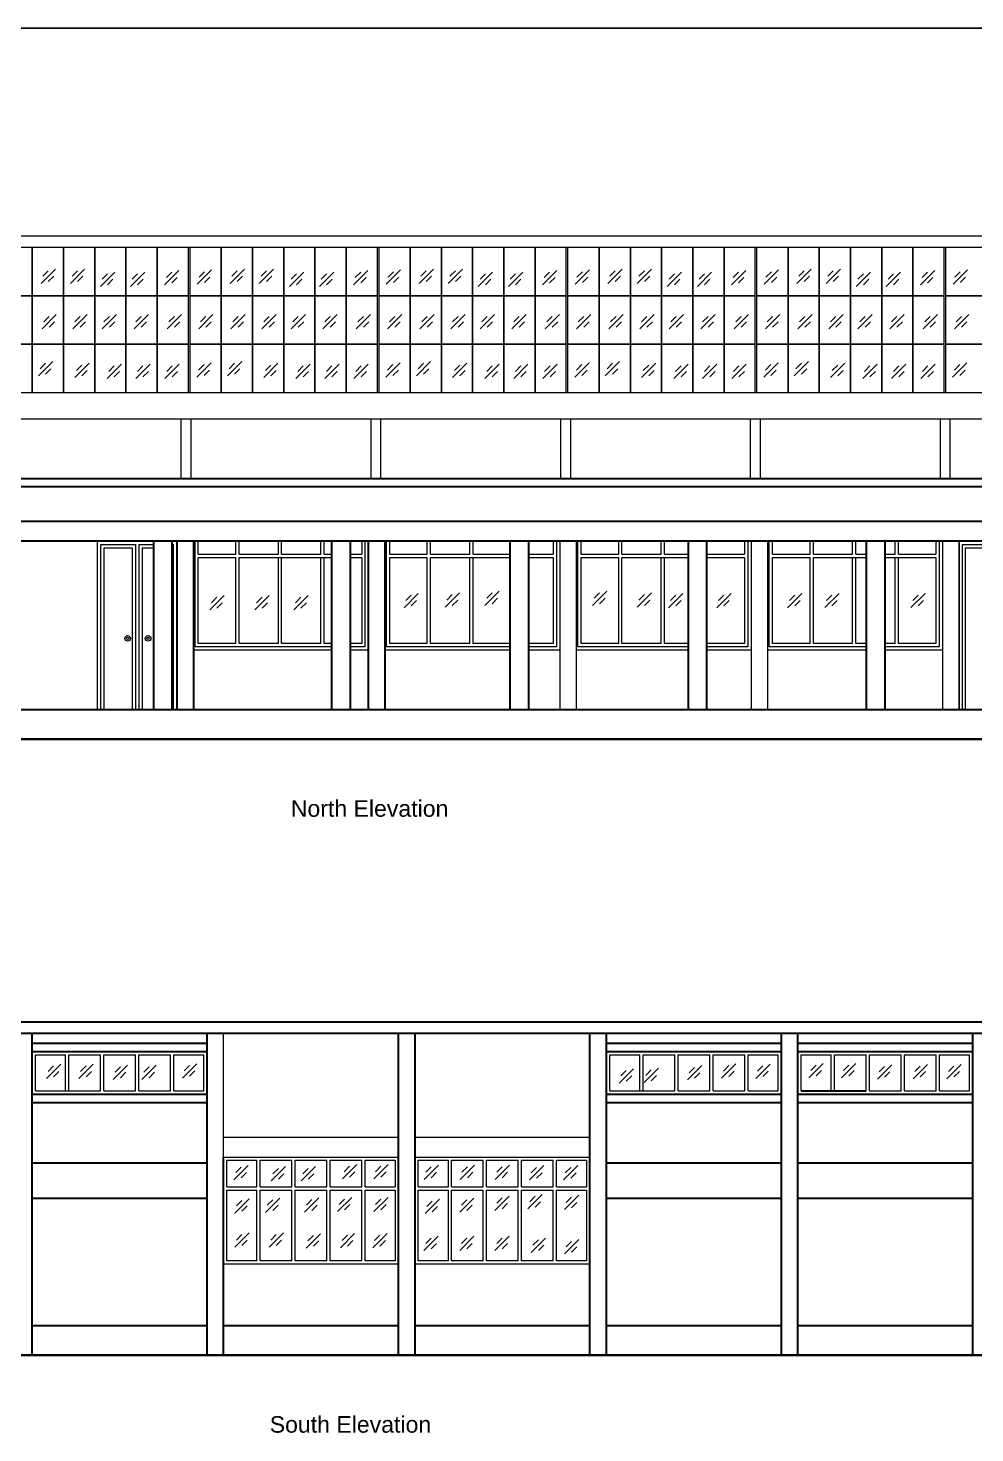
# Model space of a CAD drawing. Header units: inches. Extents: x -6800 to 96653, y -25814 to 17379.
# Drawn here: x 64128 to 64702, y 9763 to 10615 of the extents above; entities that cross this region are included whole.
import ezdxf

# ---------------------------------------------------------------- set-up
doc = ezdxf.new("R2010")
doc.units = ezdxf.units.IN
doc.header["$MEASUREMENT"] = 0
for name, color, linetype, lineweight in [('chajja elev', 4, 'Continuous', 20), ('Column', 101, 'Continuous', 30), ('Door ele', 20, 'Continuous', 15), ('ele back', 51, 'Continuous', 15), ('ele front', 30, 'Continuous', 30), ('Glass Panal', 200, 'Continuous', 25), ('Ground level', 210, 'Continuous', 35), ('Opening elevation', 130, 'Continuous', 9), ('text', 31, 'Continuous', 13), ('Wall', 90, 'Continuous', 30), ('Win ele', 211, 'Continuous', 15)]:
    doc.layers.add(name, color=color, linetype=linetype, lineweight=lineweight)
doc.styles.get("Standard").update_dxf_attribs({"font": 'arial.ttf'})

msp = doc.modelspace()

# ---------------------------------------------------------------- linework, layer by layer
at = {"transparency": 33554651}
msp.add_line((63499.65, 10614.65), (65875.65, 10614.65), dxfattribs=at)
at = {"layer": 'chajja elev', "transparency": 33554687}
for p, q in [((64246.29, 9942.65), (64352.29, 9942.65)), ((64246.29, 9930.65), (64246.29, 9942.65)), ((64362.29, 9942.65), (64468.29, 9942.65)), ((64246.29, 9930.65), (64352.29, 9930.65)), ((64362.29, 9930.65), (64468.29, 9930.65))]:
    msp.add_line(p, q, dxfattribs=at)
at = {"layer": 'Column', "transparency": 33554687}
for p, q in [((64217.97, 10303.83), (64217.97, 10201.83)), ((64227.97, 10303.83), (64227.97, 10201.83)), ((64333.97, 10303.83), (64333.97, 10201.83)), ((64343.97, 10303.83), (64343.97, 10201.83)), ((64539.22, 10295.83), (64539.22, 10303.83)), ((64539.22, 10241.83), (64539.22, 10293.83)), ((64130.29, 9810.65), (64130.29, 10005.65)), ((64236.29, 9810.65), (64236.29, 10005.65)), ((64352.29, 9942.65), (64352.29, 10005.65)), ((64362.29, 9942.65), (64362.29, 10005.65)), ((64468.29, 9942.65), (64468.29, 10005.65)), ((64478.29, 9810.65), (64478.29, 10005.65)), ((64584.29, 9810.65), (64584.29, 10005.65)), ((64594.29, 9810.65), (64594.29, 10005.65)), ((64700.29, 9810.65), (64700.29, 10005.65)), ((64352.29, 9930.65), (64352.29, 9942.65)), ((64362.29, 9930.65), (64362.29, 9942.65)), ((64468.29, 9930.65), (64468.29, 9942.65)), ((64246.29, 9810.65), (64246.29, 9930.65)), ((64352.29, 9810.65), (64352.29, 9930.65)), ((64362.29, 9810.65), (64362.29, 9930.65)), ((64468.29, 9810.65), (64468.29, 9930.65))]:
    msp.add_line(p, q, dxfattribs=at)
for points in [[(64203.97, 10201.83), (64203.97, 10303.83)], [(64214.97, 10303.83), (64214.97, 10201.83)], [(64311.97, 10201.83), (64311.97, 10303.83)], [(64322.97, 10303.83), (64322.97, 10201.83)], [(64419.97, 10201.83), (64419.97, 10303.83)], [(64430.97, 10303.83), (64430.97, 10201.83)], [(64527.97, 10201.83), (64527.97, 10303.83)], [(64538.97, 10303.83), (64538.97, 10201.83)], [(64635.97, 10201.83), (64635.97, 10303.83)], [(64646.97, 10303.83), (64646.97, 10201.83)]]:
    msp.add_lwpolyline(points, dxfattribs=at)
at = {"layer": 'Door ele', "transparency": 33554687}
for p, q in [((64169.97, 10201.83), (64169.97, 10303.83)), ((64171.97, 10201.83), (64171.97, 10301.83)), ((64171.97, 10301.83), (64192.97, 10301.83)), ((64173.97, 10201.83), (64173.97, 10299.83)), ((64173.97, 10299.83), (64190.97, 10299.83)), ((64190.97, 10299.83), (64190.97, 10201.83)), ((64192.97, 10301.83), (64192.97, 10201.83)), ((64194.97, 10301.83), (64203.97, 10301.83)), ((64194.97, 10301.83), (64194.97, 10201.83)), ((64196.97, 10299.83), (64203.97, 10299.83)), ((64196.97, 10299.83), (64196.97, 10201.83)), ((64214.97, 10301.83), (64215.97, 10301.83)), ((64215.97, 10201.83), (64215.97, 10301.83)), ((64217.97, 10201.83), (64217.97, 10303.83)), ((64691.97, 10201.83), (64691.97, 10303.83)), ((64693.97, 10201.83), (64693.97, 10301.83)), ((64693.97, 10301.83), (64714.97, 10301.83)), ((64695.97, 10201.83), (64695.97, 10299.83)), ((64695.97, 10299.83), (64712.97, 10299.83))]:
    msp.add_line(p, q, dxfattribs=at)
for centre, radius in [((64188.15, 10244.9), 1.71), ((64188.15, 10244.9), 0.709), ((64200.54, 10244.9), 1.71), ((64200.54, 10244.9), 0.709)]:
    msp.add_circle(centre, radius, dxfattribs=at)
at = {"layer": 'ele back', "transparency": 33554641}
for p, q in [((63973.97, 10488.83), (64935.97, 10488.83)), ((63973.97, 10481.83), (64935.97, 10481.83)), ((64224.97, 10393.83), (64224.97, 10481.83)), ((64225.97, 10393.83), (64225.97, 10481.83)), ((64339.47, 10393.83), (64339.47, 10481.83)), ((64340.47, 10393.83), (64340.47, 10481.83)), ((64453.97, 10393.83), (64453.97, 10481.83)), ((64454.97, 10393.83), (64454.97, 10481.83)), ((64568.47, 10393.83), (64568.47, 10481.83)), ((64569.47, 10393.83), (64569.47, 10481.83)), ((64682.97, 10393.83), (64682.97, 10481.83)), ((64683.97, 10393.83), (64683.97, 10481.83)), ((64110.47, 10393.83), (64912.97, 10393.83)), ((63996.97, 10377.83), (64912.97, 10377.83)), ((64220.47, 10377.83), (64220.47, 10341.83)), ((64226.47, 10377.83), (64226.47, 10341.83)), ((64335.47, 10377.83), (64335.47, 10341.83)), ((64341.47, 10377.83), (64341.47, 10341.83)), ((64450.47, 10377.83), (64450.47, 10341.83)), ((64456.47, 10377.83), (64456.47, 10341.83)), ((64565.47, 10377.83), (64565.47, 10341.83)), ((64571.47, 10377.83), (64571.47, 10341.83)), ((64680.47, 10377.83), (64680.47, 10341.83)), ((64686.47, 10377.83), (64686.47, 10341.83))]:
    msp.add_line(p, q, dxfattribs=at)
at = {"layer": 'ele front', "transparency": 33554687}
for p, q in [((63756.97, 10341.83), (65083.97, 10341.83)), ((63756.97, 10336.83), (65083.97, 10336.83)), ((63761.97, 10201.83), (65078.97, 10201.83)), ((63876.29, 10012.65), (64838.29, 10012.65)), ((63876.29, 10005.65), (64838.29, 10005.65)), ((64130.29, 9999.65), (64236.29, 9999.65)), ((64130.29, 9994.65), (64236.29, 9994.65)), ((64478.29, 9999.65), (64584.29, 9999.65)), ((64478.29, 9994.65), (64584.29, 9994.65)), ((64594.29, 9999.65), (64700.29, 9999.65)), ((64594.29, 9994.65), (64700.29, 9994.65)), ((64130.29, 9968.65), (64236.29, 9968.65)), ((64478.29, 9968.65), (64584.29, 9968.65)), ((64594.29, 9968.65), (64700.29, 9968.65)), ((64596.29, 9970.65), (64635.69, 9970.65)), ((64130.29, 9963.65), (64236.29, 9963.65)), ((64478.29, 9963.65), (64584.29, 9963.65)), ((64594.29, 9963.65), (64700.29, 9963.65)), ((64130.29, 9927.05), (64236.29, 9927.05)), ((64478.29, 9927.05), (64584.29, 9927.05)), ((64594.29, 9927.05), (64700.29, 9927.05)), ((64130.29, 9905.65), (64236.29, 9905.65)), ((64478.29, 9905.65), (64584.29, 9905.65)), ((64594.29, 9905.65), (64700.29, 9905.65))]:
    msp.add_line(p, q, dxfattribs=at)
msp.add_lwpolyline([(63761.97, 10315.83), (65078.97, 10315.83), (65078.97, 10303.83), (63761.97, 10303.83)], close=True, dxfattribs=at)
at = {"layer": 'Glass Panal', "lineweight": 25, "transparency": 33554687}
for p, q in [((64130.38, 10393.83), (64130.38, 10481.83)), ((64149.3, 10393.83), (64149.3, 10481.83)), ((64168.22, 10393.83), (64168.22, 10481.83)), ((64187.13, 10393.83), (64187.13, 10481.83)), ((64206.05, 10393.83), (64206.05, 10481.83)), ((64244.88, 10393.83), (64244.88, 10481.83)), ((64263.8, 10393.83), (64263.8, 10481.83)), ((64282.72, 10393.83), (64282.72, 10481.83)), ((64301.63, 10393.83), (64301.63, 10481.83)), ((64320.55, 10393.83), (64320.55, 10481.83)), ((64359.38, 10393.83), (64359.38, 10481.83)), ((64378.3, 10393.83), (64378.3, 10481.83)), ((64397.22, 10393.83), (64397.22, 10481.83)), ((64416.13, 10393.83), (64416.13, 10481.83)), ((64435.05, 10393.83), (64435.05, 10481.83)), ((64473.88, 10393.83), (64473.88, 10481.83)), ((64492.8, 10393.83), (64492.8, 10481.83)), ((64511.72, 10393.83), (64511.72, 10481.83)), ((64530.63, 10393.83), (64530.63, 10481.83)), ((64549.55, 10393.83), (64549.55, 10481.83)), ((64588.38, 10393.83), (64588.38, 10481.83)), ((64607.3, 10393.83), (64607.3, 10481.83)), ((64626.22, 10393.83), (64626.22, 10481.83)), ((64645.13, 10393.83), (64645.13, 10481.83)), ((64664.05, 10393.83), (64664.05, 10481.83)), ((64111.47, 10452.5), (64224.97, 10452.5)), ((64225.97, 10452.5), (64339.47, 10452.5)), ((64340.47, 10452.5), (64453.97, 10452.5)), ((64454.97, 10452.5), (64568.47, 10452.5)), ((64569.47, 10452.5), (64682.97, 10452.5)), ((64683.97, 10452.5), (64797.47, 10452.5)), ((64111.47, 10423.16), (64224.97, 10423.16)), ((64225.97, 10423.16), (64339.47, 10423.16)), ((64340.47, 10423.16), (64453.97, 10423.16)), ((64454.97, 10423.16), (64568.47, 10423.16)), ((64569.47, 10423.16), (64682.97, 10423.16)), ((64683.97, 10423.16), (64797.47, 10423.16))]:
    msp.add_line(p, q, dxfattribs=at)
at = {"layer": 'Ground level', "transparency": 33554687}
for p, q in [((65108.97, 10183.83), (63731.97, 10183.83)), ((63771.29, 9810.65), (64943.29, 9810.65))]:
    msp.add_line(p, q, dxfattribs=at)
at = {"layer": 'Opening elevation', "lineweight": 5, "transparency": 33554526}
for p, q in [((64135.72, 10459.97), (64144.4, 10468.65)), ((64136.79, 10464.31), (64140.06, 10467.58)), ((64140.06, 10461.04), (64143.33, 10464.31)), ((64153.42, 10459.97), (64162.09, 10468.65)), ((64154.49, 10464.31), (64157.76, 10467.58)), ((64157.76, 10461.04), (64161.02, 10464.31)), ((64171.66, 10458.1), (64180.33, 10466.77)), ((64172.72, 10462.44), (64175.99, 10465.7)), ((64175.99, 10459.17), (64179.26, 10462.44)), ((64189.89, 10458.1), (64198.56, 10466.77)), ((64190.96, 10462.44), (64194.22, 10465.7)), ((64194.22, 10459.17), (64197.49, 10462.44)), ((64210.54, 10459.17), (64219.21, 10467.84)), ((64211.6, 10463.51), (64214.87, 10466.77)), ((64214.87, 10460.24), (64218.14, 10463.51)), ((64230.38, 10459.44), (64239.05, 10468.11)), ((64231.45, 10463.77), (64234.72, 10467.04)), ((64234.72, 10460.51), (64237.98, 10463.77)), ((64250.22, 10459.97), (64258.9, 10468.65)), ((64251.29, 10464.31), (64254.56, 10467.58)), ((64254.56, 10461.04), (64257.83, 10464.31)), ((64267.92, 10459.97), (64276.59, 10468.65)), ((64268.99, 10464.31), (64272.26, 10467.58)), ((64272.26, 10461.04), (64275.52, 10464.31)), ((64286.16, 10458.1), (64294.83, 10466.77)), ((64287.22, 10462.44), (64290.49, 10465.7)), ((64290.49, 10459.17), (64293.76, 10462.44)), ((64304.39, 10458.1), (64313.06, 10466.77)), ((64305.46, 10462.44), (64308.72, 10465.7)), ((64308.72, 10459.17), (64311.99, 10462.44)), ((64325.04, 10459.17), (64333.71, 10467.84)), ((64326.1, 10463.51), (64329.37, 10466.77)), ((64329.37, 10460.24), (64332.64, 10463.51)), ((64344.88, 10459.44), (64353.55, 10468.11)), ((64345.95, 10463.77), (64349.22, 10467.04)), ((64349.22, 10460.51), (64352.48, 10463.77)), ((64364.72, 10459.97), (64373.4, 10468.65)), ((64365.79, 10464.31), (64369.06, 10467.58)), ((64369.06, 10461.04), (64372.33, 10464.31)), ((64382.42, 10459.97), (64391.09, 10468.65)), ((64383.49, 10464.31), (64386.76, 10467.58)), ((64386.76, 10461.04), (64390.02, 10464.31)), ((64400.66, 10458.1), (64409.33, 10466.77)), ((64401.72, 10462.44), (64404.99, 10465.7)), ((64404.99, 10459.17), (64408.26, 10462.44)), ((64418.89, 10458.1), (64427.56, 10466.77)), ((64419.96, 10462.44), (64423.22, 10465.7)), ((64423.22, 10459.17), (64426.49, 10462.44)), ((64439.54, 10459.17), (64448.21, 10467.84)), ((64440.6, 10463.51), (64443.87, 10466.77)), ((64443.87, 10460.24), (64447.14, 10463.51)), ((64459.38, 10459.44), (64468.05, 10468.11)), ((64460.45, 10463.77), (64463.72, 10467.04)), ((64463.72, 10460.51), (64466.98, 10463.77)), ((64479.22, 10459.97), (64487.9, 10468.65)), ((64480.29, 10464.31), (64483.56, 10467.58)), ((64483.56, 10461.04), (64486.83, 10464.31)), ((64496.92, 10459.97), (64505.59, 10468.65)), ((64497.99, 10464.31), (64501.26, 10467.58)), ((64501.26, 10461.04), (64504.52, 10464.31)), ((64515.16, 10458.1), (64523.83, 10466.77)), ((64516.22, 10462.44), (64519.49, 10465.7)), ((64519.49, 10459.17), (64522.76, 10462.44)), ((64533.39, 10458.1), (64542.06, 10466.77)), ((64534.46, 10462.44), (64537.72, 10465.7)), ((64537.72, 10459.17), (64540.99, 10462.44)), ((64554.04, 10459.17), (64562.71, 10467.84)), ((64555.1, 10463.51), (64558.37, 10466.77)), ((64558.37, 10460.24), (64561.64, 10463.51)), ((64573.88, 10459.44), (64582.55, 10468.11)), ((64574.95, 10463.77), (64578.22, 10467.04)), ((64578.22, 10460.51), (64581.48, 10463.77)), ((64593.72, 10459.97), (64602.4, 10468.65)), ((64594.79, 10464.31), (64598.06, 10467.58)), ((64598.06, 10461.04), (64601.33, 10464.31)), ((64611.42, 10459.97), (64620.09, 10468.65)), ((64612.49, 10464.31), (64615.76, 10467.58)), ((64615.76, 10461.04), (64619.02, 10464.31)), ((64629.66, 10458.1), (64638.33, 10466.77)), ((64630.72, 10462.44), (64633.99, 10465.7)), ((64633.99, 10459.17), (64637.26, 10462.44)), ((64647.89, 10458.1), (64656.56, 10466.77)), ((64648.96, 10462.44), (64652.22, 10465.7)), ((64652.22, 10459.17), (64655.49, 10462.44)), ((64668.54, 10459.17), (64677.21, 10467.84)), ((64669.6, 10463.51), (64672.87, 10466.77)), ((64672.87, 10460.24), (64676.14, 10463.51)), ((64688.38, 10459.44), (64697.05, 10468.11)), ((64689.45, 10463.77), (64692.72, 10467.04)), ((64692.72, 10460.51), (64695.98, 10463.77)), ((64136.26, 10432.38), (64144.93, 10441.05)), ((64137.33, 10436.71), (64140.6, 10439.98)), ((64140.6, 10433.45), (64143.86, 10436.71)), ((64155.03, 10432.38), (64163.7, 10441.05)), ((64156.1, 10436.71), (64159.37, 10439.98)), ((64159.37, 10433.45), (64162.63, 10436.71)), ((64172.73, 10432.38), (64181.4, 10441.05)), ((64173.8, 10436.71), (64177.06, 10439.98)), ((64177.06, 10433.45), (64180.33, 10436.71)), ((64192.03, 10432.38), (64200.71, 10441.05)), ((64193.1, 10436.71), (64196.37, 10439.98)), ((64196.37, 10433.45), (64199.64, 10436.71)), ((64212.15, 10432.38), (64220.82, 10441.05)), ((64213.21, 10436.71), (64216.48, 10439.98)), ((64216.48, 10433.45), (64219.75, 10436.71)), ((64231.19, 10432.38), (64239.86, 10441.05)), ((64232.26, 10436.71), (64235.52, 10439.98)), ((64235.52, 10433.45), (64238.79, 10436.71)), ((64250.76, 10432.38), (64259.43, 10441.05)), ((64251.83, 10436.71), (64255.1, 10439.98)), ((64255.1, 10433.45), (64258.36, 10436.71)), ((64269.53, 10432.38), (64278.2, 10441.05)), ((64270.6, 10436.71), (64273.87, 10439.98)), ((64273.87, 10433.45), (64277.13, 10436.71)), ((64287.23, 10432.38), (64295.9, 10441.05)), ((64288.3, 10436.71), (64291.56, 10439.98)), ((64291.56, 10433.45), (64294.83, 10436.71)), ((64306.53, 10432.38), (64315.21, 10441.05)), ((64307.6, 10436.71), (64310.87, 10439.98)), ((64310.87, 10433.45), (64314.14, 10436.71)), ((64326.65, 10432.38), (64335.32, 10441.05)), ((64327.71, 10436.71), (64330.98, 10439.98)), ((64330.98, 10433.45), (64334.25, 10436.71)), ((64345.69, 10432.38), (64354.36, 10441.05)), ((64346.76, 10436.71), (64350.02, 10439.98)), ((64350.02, 10433.45), (64353.29, 10436.71)), ((64365.26, 10432.38), (64373.93, 10441.05)), ((64366.33, 10436.71), (64369.6, 10439.98)), ((64369.6, 10433.45), (64372.86, 10436.71)), ((64384.03, 10432.38), (64392.7, 10441.05)), ((64385.1, 10436.71), (64388.37, 10439.98)), ((64388.37, 10433.45), (64391.63, 10436.71)), ((64401.73, 10432.38), (64410.4, 10441.05)), ((64402.8, 10436.71), (64406.06, 10439.98)), ((64406.06, 10433.45), (64409.33, 10436.71)), ((64421.03, 10432.38), (64429.71, 10441.05)), ((64422.1, 10436.71), (64425.37, 10439.98)), ((64425.37, 10433.45), (64428.64, 10436.71)), ((64441.15, 10432.38), (64449.82, 10441.05)), ((64442.21, 10436.71), (64445.48, 10439.98)), ((64445.48, 10433.45), (64448.75, 10436.71)), ((64460.19, 10432.38), (64468.86, 10441.05)), ((64461.26, 10436.71), (64464.52, 10439.98)), ((64464.52, 10433.45), (64467.79, 10436.71)), ((64479.76, 10432.38), (64488.43, 10441.05)), ((64480.83, 10436.71), (64484.1, 10439.98)), ((64484.1, 10433.45), (64487.36, 10436.71)), ((64498.53, 10432.38), (64507.2, 10441.05)), ((64499.6, 10436.71), (64502.87, 10439.98)), ((64502.87, 10433.45), (64506.13, 10436.71)), ((64516.23, 10432.38), (64524.9, 10441.05)), ((64517.3, 10436.71), (64520.56, 10439.98)), ((64520.56, 10433.45), (64523.83, 10436.71)), ((64535.53, 10432.38), (64544.21, 10441.05)), ((64536.6, 10436.71), (64539.87, 10439.98)), ((64539.87, 10433.45), (64543.14, 10436.71)), ((64555.65, 10432.38), (64564.32, 10441.05)), ((64556.71, 10436.71), (64559.98, 10439.98)), ((64559.98, 10433.45), (64563.25, 10436.71)), ((64574.69, 10432.38), (64583.36, 10441.05)), ((64575.76, 10436.71), (64579.02, 10439.98)), ((64579.02, 10433.45), (64582.29, 10436.71)), ((64594.26, 10432.38), (64602.93, 10441.05)), ((64595.33, 10436.71), (64598.6, 10439.98)), ((64598.6, 10433.45), (64601.86, 10436.71)), ((64613.03, 10432.38), (64621.7, 10441.05)), ((64614.1, 10436.71), (64617.37, 10439.98)), ((64617.37, 10433.45), (64620.63, 10436.71)), ((64630.73, 10432.38), (64639.4, 10441.05)), ((64631.8, 10436.71), (64635.06, 10439.98)), ((64635.06, 10433.45), (64638.33, 10436.71)), ((64650.03, 10432.38), (64658.71, 10441.05)), ((64651.1, 10436.71), (64654.37, 10439.98)), ((64654.37, 10433.45), (64657.64, 10436.71)), ((64670.15, 10432.38), (64678.82, 10441.05)), ((64671.21, 10436.71), (64674.48, 10439.98)), ((64674.48, 10433.45), (64677.75, 10436.71)), ((64689.19, 10432.38), (64697.86, 10441.05)), ((64690.26, 10436.71), (64693.52, 10439.98)), ((64693.52, 10433.45), (64696.79, 10436.71)), ((64134.1, 10403.95), (64142.77, 10412.62)), ((64135.16, 10408.29), (64138.43, 10411.55)), ((64156.08, 10402.88), (64164.75, 10411.55)), ((64157.15, 10407.22), (64160.42, 10410.48)), ((64175.66, 10402.34), (64184.33, 10411.01)), ((64176.73, 10406.68), (64179.99, 10409.95)), ((64193.09, 10402.34), (64201.76, 10411.01)), ((64194.16, 10406.68), (64197.42, 10409.95)), ((64210.78, 10402.34), (64219.46, 10411.01)), ((64211.85, 10406.68), (64215.12, 10409.95)), ((64230.09, 10403.15), (64238.77, 10411.82)), ((64231.16, 10407.48), (64234.43, 10410.75)), ((64248.6, 10403.95), (64257.27, 10412.62)), ((64249.66, 10408.29), (64252.93, 10411.55)), ((64270.58, 10402.88), (64279.25, 10411.55)), ((64271.65, 10407.22), (64274.92, 10410.48)), ((64290.16, 10402.34), (64298.83, 10411.01)), ((64291.23, 10406.68), (64294.49, 10409.95)), ((64307.59, 10402.34), (64316.26, 10411.01)), ((64308.66, 10406.68), (64311.92, 10409.95)), ((64325.28, 10402.34), (64333.96, 10411.01)), ((64326.35, 10406.68), (64329.62, 10409.95)), ((64344.59, 10403.15), (64353.27, 10411.82)), ((64345.66, 10407.48), (64348.93, 10410.75)), ((64363.1, 10403.95), (64371.77, 10412.62)), ((64364.16, 10408.29), (64367.43, 10411.55)), ((64385.08, 10402.88), (64393.75, 10411.55)), ((64386.15, 10407.22), (64389.42, 10410.48)), ((64404.66, 10402.34), (64413.33, 10411.01)), ((64405.73, 10406.68), (64408.99, 10409.95)), ((64422.09, 10402.34), (64430.76, 10411.01)), ((64423.16, 10406.68), (64426.42, 10409.95)), ((64439.78, 10402.34), (64448.46, 10411.01)), ((64440.85, 10406.68), (64444.12, 10409.95)), ((64459.09, 10403.15), (64467.77, 10411.82)), ((64460.16, 10407.48), (64463.43, 10410.75)), ((64477.6, 10403.95), (64486.27, 10412.62)), ((64478.66, 10408.29), (64481.93, 10411.55)), ((64499.58, 10402.88), (64508.25, 10411.55)), ((64500.65, 10407.22), (64503.92, 10410.48)), ((64519.16, 10402.34), (64527.83, 10411.01)), ((64520.23, 10406.68), (64523.49, 10409.95)), ((64536.59, 10402.34), (64545.26, 10411.01)), ((64537.66, 10406.68), (64540.92, 10409.95)), ((64554.28, 10402.34), (64562.96, 10411.01)), ((64555.35, 10406.68), (64558.62, 10409.95)), ((64573.59, 10403.15), (64582.27, 10411.82)), ((64574.66, 10407.48), (64577.93, 10410.75)), ((64592.1, 10403.95), (64600.77, 10412.62)), ((64593.16, 10408.29), (64596.43, 10411.55)), ((64614.08, 10402.88), (64622.75, 10411.55)), ((64615.15, 10407.22), (64618.42, 10410.48)), ((64633.66, 10402.34), (64642.33, 10411.01)), ((64634.73, 10406.68), (64637.99, 10409.95)), ((64651.09, 10402.34), (64659.76, 10411.01)), ((64652.16, 10406.68), (64655.42, 10409.95)), ((64668.78, 10402.34), (64677.46, 10411.01)), ((64669.85, 10406.68), (64673.12, 10409.95)), ((64688.09, 10403.15), (64696.77, 10411.82)), ((64689.16, 10407.48), (64692.43, 10410.75)), ((64138.43, 10405.02), (64141.7, 10408.29)), ((64160.42, 10403.95), (64163.69, 10407.22)), ((64179.99, 10403.41), (64183.26, 10406.68)), ((64197.42, 10403.41), (64200.69, 10406.68)), ((64215.12, 10403.41), (64218.39, 10406.68)), ((64234.43, 10404.22), (64237.7, 10407.48)), ((64252.93, 10405.02), (64256.2, 10408.29)), ((64274.92, 10403.95), (64278.19, 10407.22)), ((64294.49, 10403.41), (64297.76, 10406.68)), ((64311.92, 10403.41), (64315.19, 10406.68)), ((64329.62, 10403.41), (64332.89, 10406.68)), ((64348.93, 10404.22), (64352.2, 10407.48)), ((64367.43, 10405.02), (64370.7, 10408.29)), ((64389.42, 10403.95), (64392.69, 10407.22)), ((64408.99, 10403.41), (64412.26, 10406.68)), ((64426.42, 10403.41), (64429.69, 10406.68)), ((64444.12, 10403.41), (64447.39, 10406.68)), ((64463.43, 10404.22), (64466.7, 10407.48)), ((64481.93, 10405.02), (64485.2, 10408.29)), ((64503.92, 10403.95), (64507.19, 10407.22)), ((64523.49, 10403.41), (64526.76, 10406.68)), ((64540.92, 10403.41), (64544.19, 10406.68)), ((64558.62, 10403.41), (64561.89, 10406.68)), ((64577.93, 10404.22), (64581.2, 10407.48)), ((64596.43, 10405.02), (64599.7, 10408.29)), ((64618.42, 10403.95), (64621.69, 10407.22)), ((64637.99, 10403.41), (64641.26, 10406.68)), ((64655.42, 10403.41), (64658.69, 10406.68)), ((64673.12, 10403.41), (64676.39, 10406.68)), ((64692.43, 10404.22), (64695.7, 10407.48)), ((64404.67, 10264.84), (64413.34, 10273.51)), ((64469.85, 10264.84), (64478.52, 10273.51)), ((64237.93, 10262.16), (64246.6, 10270.83)), ((64238.99, 10266.5), (64242.26, 10269.77)), ((64242.26, 10263.23), (64245.53, 10266.5)), ((64265.26, 10262.16), (64273.93, 10270.83)), ((64266.33, 10266.5), (64269.6, 10269.77)), ((64269.6, 10263.23), (64272.86, 10266.5)), ((64288.84, 10262.16), (64297.51, 10270.83)), ((64289.91, 10266.5), (64293.18, 10269.77)), ((64293.18, 10263.23), (64296.45, 10266.5)), ((64355.63, 10263.49), (64364.3, 10272.16)), ((64356.7, 10267.83), (64359.96, 10271.1)), ((64359.96, 10264.56), (64363.23, 10267.83)), ((64380.55, 10263.77), (64389.22, 10272.44)), ((64381.62, 10268.1), (64384.89, 10271.37)), ((64384.89, 10264.83), (64388.15, 10268.1)), ((64405.74, 10269.17), (64409.01, 10272.44)), ((64409.01, 10265.91), (64412.27, 10269.17)), ((64470.92, 10269.17), (64474.19, 10272.44)), ((64474.19, 10265.91), (64477.46, 10269.17)), ((64496.92, 10263.77), (64505.59, 10272.44)), ((64497.99, 10268.1), (64501.26, 10271.37)), ((64501.26, 10264.84), (64504.52, 10268.1)), ((64515.95, 10263.49), (64524.62, 10272.16)), ((64517.02, 10267.83), (64520.28, 10271.1)), ((64520.28, 10264.56), (64523.55, 10267.83)), ((64545.16, 10263.49), (64553.83, 10272.16)), ((64546.23, 10267.83), (64549.49, 10271.1)), ((64549.49, 10264.56), (64552.76, 10267.83)), ((64588.08, 10263.49), (64596.75, 10272.16)), ((64589.15, 10267.83), (64592.41, 10271.1)), ((64592.41, 10264.56), (64595.68, 10267.83)), ((64610.59, 10263.5), (64619.26, 10272.17)), ((64611.66, 10267.84), (64614.93, 10271.1)), ((64614.93, 10264.57), (64618.19, 10267.84)), ((64662.85, 10263.5), (64671.52, 10272.17)), ((64663.92, 10267.84), (64667.18, 10271.1)), ((64667.18, 10264.57), (64670.45, 10267.84)), ((64138.93, 9978.19), (64147.6, 9986.86)), ((64139.99, 9982.53), (64143.26, 9985.8)), ((64158.61, 9978.19), (64167.28, 9986.86)), ((64159.67, 9982.53), (64162.94, 9985.8)), ((64179.45, 9977.64), (64188.12, 9986.31)), ((64180.52, 9981.98), (64183.79, 9985.24)), ((64196.8, 9977.64), (64205.47, 9986.31)), ((64197.87, 9981.98), (64201.13, 9985.24)), ((64221.31, 9978.47), (64229.99, 9987.15)), ((64222.38, 9982.81), (64225.65, 9986.08)), ((64485.98, 9975.45), (64494.65, 9984.12)), ((64501.12, 9975.76), (64509.79, 9984.44)), ((64527.34, 9977.36), (64536.01, 9986.03)), ((64528.4, 9981.69), (64531.67, 9984.96)), ((64548.11, 9978.4), (64556.78, 9987.07)), ((64549.17, 9982.73), (64552.44, 9986)), ((64568.77, 9978.29), (64577.44, 9986.97)), ((64569.84, 9982.63), (64573.11, 9985.9)), ((64601.02, 9978.71), (64609.69, 9987.38)), ((64602.09, 9983.05), (64605.36, 9986.31)), ((64620.79, 9978.71), (64629.46, 9987.38)), ((64621.86, 9983.05), (64625.13, 9986.31)), ((64642.5, 9977.88), (64651.17, 9986.55)), ((64643.57, 9982.22), (64646.83, 9985.48)), ((64664.1, 9978.09), (64672.77, 9986.76)), ((64665.17, 9982.42), (64668.44, 9985.69)), ((64684.56, 9978.09), (64693.23, 9986.76)), ((64685.63, 9982.42), (64688.89, 9985.69)), ((64143.26, 9979.26), (64146.53, 9982.53)), ((64162.94, 9979.26), (64166.21, 9982.53)), ((64183.79, 9978.71), (64187.06, 9981.98)), ((64201.13, 9978.71), (64204.4, 9981.98)), ((64225.65, 9979.54), (64228.92, 9982.81)), ((64487.05, 9979.79), (64490.32, 9983.05)), ((64490.32, 9976.52), (64493.59, 9979.79)), ((64502.18, 9980.1), (64505.45, 9983.37)), ((64505.45, 9976.83), (64508.72, 9980.1)), ((64531.67, 9978.42), (64534.94, 9981.69)), ((64552.44, 9979.47), (64555.71, 9982.73)), ((64573.11, 9979.36), (64576.37, 9982.63)), ((64605.36, 9979.78), (64608.62, 9983.05)), ((64625.13, 9979.78), (64628.39, 9983.05)), ((64646.83, 9978.95), (64650.1, 9982.22)), ((64668.44, 9979.16), (64671.71, 9982.42)), ((64688.89, 9979.16), (64692.16, 9982.42)), ((64252.55, 9916.91), (64261.22, 9925.58)), ((64253.62, 9921.24), (64256.88, 9924.51)), ((64275.16, 9916.18), (64283.84, 9924.85)), ((64293.3, 9916.18), (64301.97, 9924.85)), ((64318.31, 9917.43), (64326.98, 9926.1)), ((64319.38, 9921.76), (64322.65, 9925.03)), ((64337.28, 9917.43), (64345.95, 9926.1)), ((64338.35, 9921.76), (64341.62, 9925.03)), ((64367.79, 9917.07), (64376.46, 9925.74)), ((64368.86, 9921.4), (64372.12, 9924.67)), ((64389.67, 9917.07), (64398.34, 9925.74)), ((64390.74, 9921.4), (64394, 9924.67)), ((64410.82, 9917.07), (64419.49, 9925.74)), ((64411.89, 9921.4), (64415.16, 9924.67)), ((64431.66, 9916.75), (64440.33, 9925.42)), ((64452.29, 9916.75), (64460.96, 9925.42)), ((64256.88, 9917.98), (64260.15, 9921.24)), ((64276.23, 9920.51), (64279.5, 9923.78)), ((64279.5, 9917.25), (64282.77, 9920.51)), ((64294.37, 9920.51), (64297.63, 9923.78)), ((64297.63, 9917.25), (64300.9, 9920.51)), ((64322.65, 9918.5), (64325.91, 9921.76)), ((64341.62, 9918.5), (64344.88, 9921.76)), ((64372.12, 9918.13), (64375.39, 9921.4)), ((64394, 9918.13), (64397.27, 9921.4)), ((64415.16, 9918.13), (64418.42, 9921.4)), ((64432.73, 9921.09), (64436, 9924.36)), ((64436, 9917.82), (64439.26, 9921.09)), ((64453.36, 9921.09), (64456.63, 9924.36)), ((64456.63, 9917.82), (64459.89, 9921.09)), ((64430.73, 9899.22), (64439.4, 9907.89)), ((64452.82, 9898.81), (64461.49, 9907.48)), ((64253.07, 9896.7), (64261.74, 9905.38)), ((64254.14, 9901.04), (64257.4, 9904.31)), ((64257.4, 9897.77), (64260.67, 9901.04)), ((64271.72, 9897.12), (64280.4, 9905.79)), ((64272.79, 9901.46), (64276.06, 9904.72)), ((64276.06, 9898.19), (64279.33, 9901.46)), ((64295.38, 9897.22), (64304.05, 9905.9)), ((64296.45, 9901.56), (64299.72, 9904.83)), ((64299.72, 9898.29), (64302.99, 9901.56)), ((64315.29, 9897.54), (64323.96, 9906.21)), ((64316.36, 9901.87), (64319.62, 9905.14)), ((64319.62, 9898.61), (64322.89, 9901.87)), ((64337.28, 9897.54), (64345.95, 9906.21)), ((64338.35, 9901.87), (64341.62, 9905.14)), ((64341.62, 9898.61), (64344.88, 9901.87)), ((64368.38, 9896.38), (64377.06, 9905.05)), ((64369.45, 9900.72), (64372.72, 9903.98)), ((64372.72, 9897.45), (64375.99, 9900.72)), ((64389.36, 9897.14), (64398.03, 9905.81)), ((64390.43, 9901.48), (64393.7, 9904.74)), ((64393.7, 9898.21), (64396.96, 9901.48)), ((64410.72, 9898.29), (64419.39, 9906.96)), ((64411.79, 9902.62), (64415.06, 9905.89)), ((64415.06, 9899.35), (64418.32, 9902.62)), ((64431.8, 9903.56), (64435.06, 9906.83)), ((64435.06, 9900.29), (64438.33, 9903.56)), ((64453.89, 9903.14), (64457.15, 9906.41)), ((64457.15, 9899.88), (64460.42, 9903.14)), ((64253.07, 9875.99), (64261.74, 9884.67)), ((64254.14, 9880.33), (64257.4, 9883.6)), ((64273.86, 9875.99), (64282.53, 9884.67)), ((64274.93, 9880.33), (64278.2, 9883.6)), ((64296.37, 9875.49), (64305.04, 9884.17)), ((64297.44, 9879.83), (64300.71, 9883.1)), ((64317.04, 9875.66), (64325.72, 9884.33)), ((64318.11, 9880), (64321.38, 9883.26)), ((64336.72, 9875.66), (64345.39, 9884.33)), ((64337.79, 9880), (64341.05, 9883.26)), ((64367.69, 9873.92), (64376.36, 9882.59)), ((64389.36, 9873.92), (64398.03, 9882.59)), ((64410.72, 9873.92), (64419.39, 9882.59)), ((64257.4, 9877.06), (64260.67, 9880.33)), ((64278.2, 9877.06), (64281.47, 9880.33)), ((64300.71, 9876.56), (64303.97, 9879.83)), ((64321.38, 9876.73), (64324.65, 9880)), ((64341.05, 9876.73), (64344.32, 9880)), ((64368.76, 9878.26), (64372.02, 9881.53)), ((64372.02, 9874.99), (64375.29, 9878.26)), ((64390.43, 9878.26), (64393.7, 9881.53)), ((64393.7, 9874.99), (64396.96, 9878.26)), ((64411.79, 9878.26), (64415.06, 9881.53)), ((64415.06, 9874.99), (64418.32, 9878.26)), ((64432.71, 9872.88), (64441.38, 9881.55)), ((64433.78, 9877.22), (64437.04, 9880.48)), ((64437.04, 9873.95), (64440.31, 9877.22)), ((64452.82, 9871.94), (64461.49, 9880.62)), ((64453.89, 9876.28), (64457.15, 9879.55)), ((64457.15, 9873.01), (64460.42, 9876.28))]:
    msp.add_line(p, q, dxfattribs=at)
at = {"layer": 'Wall', "transparency": 33554687}
for p, q in [((64130.29, 9828.65), (64236.29, 9828.65)), ((64246.29, 9828.65), (64352.29, 9828.65)), ((64362.29, 9828.65), (64468.29, 9828.65)), ((64478.29, 9828.65), (64584.29, 9828.65)), ((64594.29, 9828.65), (64700.29, 9828.65))]:
    msp.add_line(p, q, dxfattribs=at)
at = {"layer": 'Win ele', "transparency": 33554651}
for p, q in [((64253.72, 10295.83), (64253.72, 10303.83)), ((64255.72, 10295.83), (64255.72, 10303.83)), ((64279.47, 10295.83), (64279.47, 10303.83)), ((64281.47, 10295.83), (64281.47, 10303.83)), ((64305.22, 10295.83), (64305.22, 10303.83)), ((64307.22, 10295.83), (64307.22, 10303.83)), ((64369.72, 10295.83), (64369.72, 10303.83)), ((64371.72, 10295.83), (64371.72, 10303.83)), ((64395.47, 10295.83), (64395.47, 10303.83)), ((64397.47, 10295.83), (64397.47, 10303.83)), ((64485.72, 10295.83), (64485.72, 10303.83)), ((64487.72, 10295.83), (64487.72, 10303.83)), ((64511.47, 10295.83), (64511.47, 10303.83)), ((64513.47, 10295.83), (64513.47, 10303.83)), ((64601.72, 10295.83), (64601.72, 10303.83)), ((64603.72, 10295.83), (64603.72, 10303.83)), ((64627.47, 10295.83), (64627.47, 10303.83)), ((64629.47, 10295.83), (64629.47, 10303.83)), ((64653.22, 10295.83), (64653.22, 10303.83)), ((64655.22, 10295.83), (64655.22, 10303.83)), ((64230.97, 10295.83), (64253.72, 10295.83)), ((64230.97, 10293.83), (64253.72, 10293.83)), ((64253.72, 10241.83), (64253.72, 10293.83)), ((64255.72, 10295.83), (64279.47, 10295.83)), ((64255.72, 10293.83), (64311.97, 10293.83)), ((64255.72, 10241.83), (64255.72, 10293.83)), ((64279.47, 10241.83), (64279.47, 10293.83)), ((64281.47, 10295.83), (64305.22, 10295.83)), ((64281.47, 10241.83), (64281.47, 10293.83)), ((64305.22, 10241.83), (64305.22, 10293.83)), ((64307.22, 10295.83), (64311.97, 10295.83)), ((64307.22, 10241.83), (64307.22, 10293.83)), ((64322.97, 10295.83), (64329.97, 10295.83)), ((64322.97, 10293.83), (64329.97, 10293.83)), ((64346.97, 10295.83), (64369.72, 10295.83)), ((64346.97, 10293.83), (64369.72, 10293.83)), ((64369.72, 10241.83), (64369.72, 10293.83)), ((64371.72, 10295.83), (64395.47, 10295.83)), ((64371.72, 10293.83), (64419.97, 10293.83)), ((64371.72, 10241.83), (64371.72, 10293.83)), ((64395.47, 10241.83), (64395.47, 10293.83)), ((64397.47, 10295.83), (64419.97, 10295.83)), ((64397.47, 10241.83), (64397.47, 10293.83)), ((64430.97, 10295.83), (64445.97, 10295.83)), ((64430.97, 10293.83), (64445.97, 10293.83)), ((64462.97, 10295.83), (64485.72, 10295.83)), ((64462.97, 10293.83), (64485.72, 10293.83)), ((64485.72, 10241.83), (64485.72, 10293.83)), ((64487.72, 10295.83), (64511.47, 10295.83)), ((64487.72, 10293.83), (64527.97, 10293.83)), ((64487.72, 10241.83), (64487.72, 10293.83)), ((64511.47, 10241.83), (64511.47, 10293.83)), ((64513.47, 10295.83), (64527.97, 10295.83)), ((64513.47, 10241.83), (64513.47, 10293.83)), ((64538.97, 10293.83), (64561.97, 10293.83)), ((64539.22, 10295.83), (64561.97, 10295.83)), ((64578.97, 10295.83), (64601.72, 10295.83)), ((64578.97, 10293.83), (64601.72, 10293.83)), ((64601.72, 10241.83), (64601.72, 10293.83)), ((64603.72, 10295.83), (64627.47, 10295.83)), ((64603.72, 10293.83), (64635.97, 10293.83)), ((64603.72, 10241.83), (64603.72, 10293.83)), ((64627.47, 10241.83), (64627.47, 10293.83)), ((64629.47, 10295.83), (64635.97, 10295.83)), ((64629.47, 10241.83), (64629.47, 10293.83)), ((64646.97, 10295.83), (64653.22, 10295.83)), ((64646.97, 10293.83), (64677.97, 10293.83)), ((64653.22, 10241.83), (64653.22, 10293.83)), ((64655.22, 10295.83), (64677.97, 10295.83)), ((64655.22, 10241.83), (64655.22, 10293.83)), ((64132.29, 9992.65), (64150.49, 9992.65)), ((64132.29, 9970.65), (64132.29, 9992.65)), ((64150.49, 9970.65), (64150.49, 9992.65)), ((64152.49, 9992.65), (64171.69, 9992.65)), ((64152.49, 9970.65), (64152.49, 9992.65)), ((64171.69, 9970.65), (64171.69, 9992.65)), ((64173.69, 9992.65), (64192.89, 9992.65)), ((64173.69, 9970.65), (64173.69, 9992.65)), ((64192.89, 9970.65), (64192.89, 9992.65)), ((64194.89, 9992.65), (64214.09, 9992.65)), ((64194.89, 9970.65), (64194.89, 9992.65)), ((64214.09, 9970.65), (64214.09, 9992.65)), ((64216.09, 9992.65), (64234.29, 9992.65)), ((64216.09, 9970.65), (64216.09, 9992.65)), ((64234.29, 9970.65), (64234.29, 9992.65)), ((64480.29, 9992.65), (64498.49, 9992.65)), ((64480.29, 9970.65), (64480.29, 9992.65)), ((64498.49, 9970.65), (64498.49, 9992.65)), ((64500.49, 9992.65), (64519.69, 9992.65)), ((64500.49, 9970.65), (64500.49, 9992.65)), ((64519.69, 9970.65), (64519.69, 9992.65)), ((64521.69, 9992.65), (64540.89, 9992.65)), ((64521.69, 9970.65), (64521.69, 9992.65)), ((64540.89, 9970.65), (64540.89, 9992.65)), ((64542.89, 9992.65), (64562.09, 9992.65)), ((64542.89, 9970.65), (64542.89, 9992.65)), ((64562.09, 9970.65), (64562.09, 9992.65)), ((64564.09, 9992.65), (64582.29, 9992.65)), ((64564.09, 9970.65), (64564.09, 9992.65)), ((64582.29, 9970.65), (64582.29, 9992.65)), ((64596.29, 9992.65), (64614.49, 9992.65)), ((64596.29, 9970.65), (64596.29, 9992.65)), ((64614.49, 9970.65), (64614.49, 9992.65)), ((64616.49, 9992.65), (64635.69, 9992.65)), ((64616.49, 9970.65), (64616.49, 9992.65)), ((64635.69, 9970.65), (64635.69, 9992.65)), ((64637.69, 9992.65), (64656.89, 9992.65)), ((64637.69, 9970.65), (64637.69, 9992.65)), ((64656.89, 9970.65), (64656.89, 9992.65)), ((64658.89, 9992.65), (64678.09, 9992.65)), ((64658.89, 9970.65), (64658.89, 9992.65)), ((64678.09, 9970.65), (64678.09, 9992.65)), ((64680.09, 9992.65), (64698.29, 9992.65)), ((64680.09, 9970.65), (64680.09, 9992.65)), ((64698.29, 9970.65), (64698.29, 9992.65)), ((64132.29, 9970.65), (64171.69, 9970.65)), ((64173.69, 9970.65), (64192.89, 9970.65)), ((64194.89, 9970.65), (64214.09, 9970.65)), ((64216.09, 9970.65), (64234.29, 9970.65)), ((64480.29, 9970.65), (64519.69, 9970.65)), ((64521.69, 9970.65), (64540.89, 9970.65)), ((64542.89, 9970.65), (64562.09, 9970.65)), ((64564.09, 9970.65), (64582.29, 9970.65)), ((64637.69, 9970.65), (64656.89, 9970.65)), ((64658.89, 9970.65), (64678.09, 9970.65)), ((64680.09, 9970.65), (64698.29, 9970.65)), ((64248.29, 9928.65), (64266.49, 9928.65)), ((64248.29, 9912.65), (64248.29, 9928.65)), ((64266.49, 9912.65), (64266.49, 9928.65)), ((64268.49, 9928.65), (64287.69, 9928.65)), ((64268.49, 9912.65), (64268.49, 9928.65)), ((64287.69, 9912.65), (64287.69, 9928.65)), ((64289.69, 9928.65), (64308.89, 9928.65)), ((64289.69, 9912.65), (64289.69, 9928.65)), ((64308.89, 9912.65), (64308.89, 9928.65)), ((64310.89, 9928.65), (64330.09, 9928.65)), ((64310.89, 9912.65), (64310.89, 9928.65)), ((64330.09, 9912.65), (64330.09, 9928.65)), ((64332.09, 9928.65), (64350.29, 9928.65)), ((64332.09, 9912.65), (64332.09, 9928.65)), ((64350.29, 9928.65), (64350.29, 9912.65)), ((64364.29, 9928.65), (64382.49, 9928.65)), ((64364.29, 9912.65), (64364.29, 9928.65)), ((64382.49, 9912.65), (64382.49, 9928.65)), ((64384.49, 9928.65), (64403.69, 9928.65)), ((64384.49, 9912.65), (64384.49, 9928.65)), ((64403.69, 9912.65), (64403.69, 9928.65)), ((64405.69, 9928.65), (64424.89, 9928.65)), ((64405.69, 9912.65), (64405.69, 9928.65)), ((64424.89, 9912.65), (64424.89, 9928.65)), ((64426.89, 9928.65), (64446.09, 9928.65)), ((64426.89, 9912.65), (64426.89, 9928.65)), ((64446.09, 9912.65), (64446.09, 9928.65)), ((64448.09, 9928.65), (64466.29, 9928.65)), ((64448.09, 9912.65), (64448.09, 9928.65)), ((64466.29, 9928.65), (64466.29, 9912.65)), ((64248.29, 9912.65), (64266.49, 9912.65)), ((64248.29, 9910.65), (64266.49, 9910.65)), ((64248.29, 9867.65), (64248.29, 9910.65)), ((64266.49, 9867.65), (64266.49, 9910.65)), ((64268.49, 9912.65), (64287.69, 9912.65)), ((64268.49, 9910.65), (64287.69, 9910.65)), ((64268.49, 9867.65), (64268.49, 9910.65)), ((64287.69, 9867.65), (64287.69, 9910.65)), ((64289.69, 9912.65), (64308.89, 9912.65)), ((64289.69, 9910.65), (64308.89, 9910.65)), ((64289.69, 9867.65), (64289.69, 9910.65)), ((64308.89, 9867.65), (64308.89, 9910.65)), ((64310.89, 9912.65), (64330.09, 9912.65)), ((64310.89, 9910.65), (64330.09, 9910.65)), ((64310.89, 9867.65), (64310.89, 9910.65)), ((64330.09, 9867.65), (64330.09, 9910.65)), ((64332.09, 9912.65), (64350.29, 9912.65)), ((64332.09, 9910.65), (64350.29, 9910.65)), ((64332.09, 9867.65), (64332.09, 9910.65)), ((64350.29, 9910.65), (64350.29, 9867.65)), ((64364.29, 9912.65), (64382.49, 9912.65)), ((64364.29, 9910.65), (64382.49, 9910.65)), ((64364.29, 9867.65), (64364.29, 9910.65)), ((64382.49, 9867.65), (64382.49, 9910.65)), ((64384.49, 9912.65), (64403.69, 9912.65)), ((64384.49, 9910.65), (64403.69, 9910.65)), ((64384.49, 9867.65), (64384.49, 9910.65)), ((64403.69, 9867.65), (64403.69, 9910.65)), ((64405.69, 9912.65), (64424.89, 9912.65)), ((64405.69, 9910.65), (64424.89, 9910.65)), ((64405.69, 9867.65), (64405.69, 9910.65)), ((64424.89, 9867.65), (64424.89, 9910.65)), ((64426.89, 9912.65), (64446.09, 9912.65)), ((64426.89, 9910.65), (64446.09, 9910.65)), ((64426.89, 9867.65), (64426.89, 9910.65)), ((64446.09, 9867.65), (64446.09, 9910.65)), ((64448.09, 9912.65), (64466.29, 9912.65)), ((64448.09, 9910.65), (64466.29, 9910.65)), ((64448.09, 9867.65), (64448.09, 9910.65)), ((64466.29, 9910.65), (64466.29, 9867.65)), ((64352.29, 9865.65), (64246.29, 9865.65)), ((64266.49, 9867.65), (64248.29, 9867.65)), ((64287.69, 9867.65), (64268.49, 9867.65)), ((64308.89, 9867.65), (64289.69, 9867.65)), ((64330.09, 9867.65), (64310.89, 9867.65)), ((64350.29, 9867.65), (64332.09, 9867.65)), ((64468.29, 9865.65), (64362.29, 9865.65)), ((64382.49, 9867.65), (64364.29, 9867.65)), ((64403.69, 9867.65), (64384.49, 9867.65)), ((64424.89, 9867.65), (64405.69, 9867.65)), ((64446.09, 9867.65), (64426.89, 9867.65)), ((64466.29, 9867.65), (64448.09, 9867.65))]:
    msp.add_line(p, q, dxfattribs=at)
at = {"layer": 'Win ele', "transparency": 33554526}
for p, q in [((64449.97, 10303.83), (64449.97, 10201.83)), ((64459.97, 10303.83), (64459.97, 10201.83)), ((64565.97, 10303.83), (64565.97, 10201.83)), ((64575.97, 10303.83), (64575.97, 10201.83)), ((64681.97, 10303.83), (64681.97, 10201.83)), ((64691.97, 10303.83), (64691.97, 10201.83)), ((64246.29, 9942.65), (64246.29, 10005.65)), ((64246.29, 9865.65), (64246.29, 9930.65)), ((64352.29, 9930.65), (64352.29, 9865.65))]:
    msp.add_line(p, q, dxfattribs=at)
at = {"layer": 'Win ele', "transparency": 33554651}
for points in [[(64311.97, 10239.83), (64228.97, 10239.83), (64228.97, 10303.83)], [(64230.97, 10295.83), (64230.97, 10303.83)], [(64331.97, 10303.83), (64331.97, 10239.83), (64322.97, 10239.83)], [(64329.97, 10303.83), (64329.97, 10295.83)], [(64419.97, 10239.83), (64344.97, 10239.83), (64344.97, 10303.83)], [(64346.97, 10295.83), (64346.97, 10303.83)], [(64447.97, 10303.83), (64447.97, 10239.83), (64430.97, 10239.83)], [(64445.97, 10303.83), (64445.97, 10295.83)], [(64527.97, 10239.83), (64460.97, 10239.83), (64460.97, 10303.83)], [(64462.97, 10295.83), (64462.97, 10303.83)], [(64563.97, 10303.83), (64563.97, 10239.83), (64538.97, 10239.83)], [(64561.97, 10303.83), (64561.97, 10295.83)], [(64635.97, 10239.83), (64576.97, 10239.83), (64576.97, 10303.83)], [(64578.97, 10295.83), (64578.97, 10303.83)], [(64679.97, 10303.83), (64679.97, 10239.83), (64646.97, 10239.83)], [(64677.97, 10303.83), (64677.97, 10295.83)], [(64253.72, 10241.83), (64230.97, 10241.83), (64230.97, 10293.83)], [(64329.97, 10293.83), (64329.97, 10241.83), (64322.97, 10241.83)], [(64369.72, 10241.83), (64346.97, 10241.83), (64346.97, 10293.83)], [(64445.97, 10293.83), (64445.97, 10241.83), (64430.97, 10241.83)], [(64485.72, 10241.83), (64462.97, 10241.83), (64462.97, 10293.83)], [(64561.97, 10293.83), (64561.97, 10241.83), (64539.22, 10241.83)], [(64601.72, 10241.83), (64578.97, 10241.83), (64578.97, 10293.83)], [(64677.97, 10293.83), (64677.97, 10241.83), (64655.22, 10241.83)], [(64279.47, 10241.83), (64255.72, 10241.83)], [(64305.22, 10241.83), (64281.47, 10241.83)], [(64311.97, 10241.83), (64307.22, 10241.83)], [(64395.47, 10241.83), (64371.72, 10241.83)], [(64419.97, 10241.83), (64397.47, 10241.83)], [(64511.47, 10241.83), (64487.72, 10241.83)], [(64527.97, 10241.83), (64513.47, 10241.83)], [(64627.47, 10241.83), (64603.72, 10241.83)], [(64635.97, 10241.83), (64629.47, 10241.83)], [(64653.22, 10241.83), (64646.97, 10241.83)], [(64311.97, 10237.83), (64227.97, 10237.83)], [(64333.97, 10237.83), (64322.97, 10237.83)], [(64419.97, 10237.83), (64343.97, 10237.83)], [(64449.97, 10237.83), (64430.97, 10237.83)], [(64527.97, 10237.83), (64459.97, 10237.83)], [(64565.97, 10237.83), (64538.97, 10237.83)], [(64635.97, 10237.83), (64575.97, 10237.83)], [(64681.97, 10237.83), (64646.97, 10237.83)]]:
    msp.add_lwpolyline(points, dxfattribs=at)

# ---------------------------------------------------------------- texts
at = {"layer": 'text', "transparency": 33554687, "char_height": 10, "attachment_point": 1}
for s, insert in [('North Elevation', (64287.01, 10146.81)), ('South Elevation', (64274.25, 9773.63))]:
    msp.add_mtext_dynamic_manual_height_columns(s, width=1010.0813, gutter_width=5.07, heights=[0], dxfattribs=dict(at, insert=insert))

doc.saveas('drawing.dxf')
